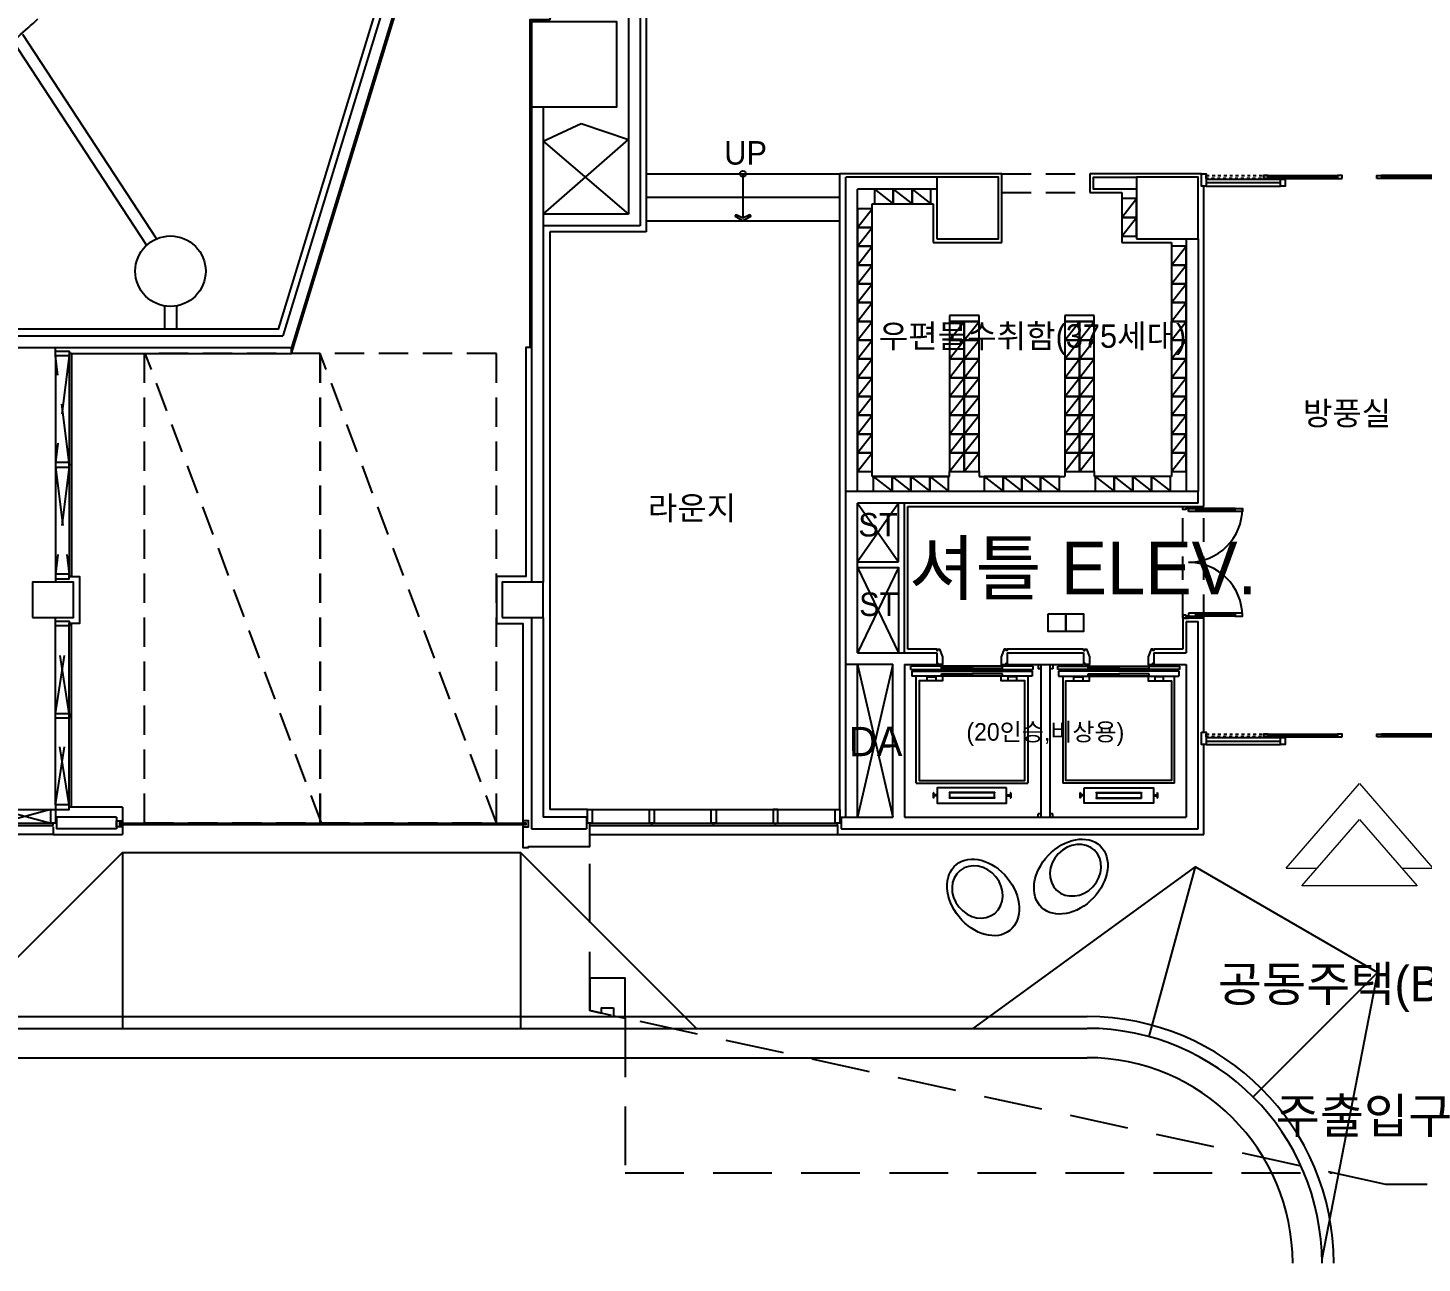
# Model space of a CAD drawing. Header units: millimetres. Extents: x -7616 to 421613, y 91067 to 341353.
# Drawn here: x 155569 to 179314, y 191268 to 212313 of the extents above; entities that cross this region are included whole.
import ezdxf
from ezdxf.enums import TextEntityAlignment as Align

# ---------------------------------------------------------------- set-up
doc = ezdxf.new("R2010")
doc.units = ezdxf.units.MM
doc.header["$LTSCALE"] = 500
doc.header["$MEASUREMENT"] = 0
for name, pattern in [('H0', [0.3, 0.2, -0.1]), ('HID', [2.6, 1.6, -1]), ('HIDDEN', [2, 1, -1]), ('HOON1', [3, 2, -1])]:
    doc.linetypes.add(name, pattern=pattern)
doc.layers.add('e-plan', color=9, linetype='CONTINUOUS')
doc.styles.add('돋움', font='Dotum.ttf')

# ---------------------------------------------------------------- blocks, each defined once
blk = doc.blocks.new('1F 기둥 140514')
at = {"layer": 'e-plan', "ltscale": 0.5}
for points in [[(209684, 72200), (210384, 72200), (210384, 72800), (209684, 72800)], [(217684, 72200), (218384, 72200), (218384, 72800), (217684, 72800)]]:
    blk.add_lwpolyline(points, close=True, dxfattribs=at)
blk = doc.blocks.new('A$C633402C3')
at = {"layer": 'e-plan'}
for centre, major_axis in [((100041, 106420), (498, 525)), ((98547, 106066), (-455, 562))]:
    blk.add_ellipse(centre, major_axis=major_axis, ratio=0.72962, dxfattribs=at)
at = {"layer": 'e-plan', "extrusion": (0, 0, -1)}
for centre, major_axis in [((100121, 106529), (323, 340)), ((98449, 106159), (-295, 365))]:
    blk.add_ellipse(centre, major_axis=major_axis, ratio=0.866923, start_param=-3.141592653589793, end_param=3.141592653589793, dxfattribs=at)
blk = doc.blocks.new('1~2F TC-140305')
at = {"layer": 'e-plan', "ltscale": 0.5}
for points in [[(-250790, -47350), (-249340, -47350), (-249340, -45900), (-250790, -45900)], [(-243890, -49600), (-242840, -49600), (-242840, -48550), (-243890, -48550)], [(-240490, -49600), (-239440, -49600), (-239440, -48550), (-240490, -48550)]]:
    blk.add_lwpolyline(points, close=True, dxfattribs=at)
blk.add_circle((-256940, -50150), 600, dxfattribs=at)
blk = doc.blocks.new('1F 코어')
at = {"layer": 'e-plan'}
blk.add_blockref('1~2F TC-140305', (0, 0), dxfattribs=at)
blk = doc.blocks.new('XREF(CORE 72~75)$0$RAIL13')
at = {"layer": 'e-plan'}
for p, q in [((-62, -44), (-62, 44)), ((-56, 44), (-62, 44)), ((-51, 8), (-54, 42)), ((-51, 8), (-48, 5)), ((-35, 5), (-48, 5)), ((-32, 8), (-35, 5)), ((-1, 8), (-32, 8)), ((0, 7), (-1, 8)), ((0, -7), (0, 7)), ((-56, -44), (-62, -44)), ((-54, -42), (-51, -8)), ((-51, -8), (-48, -5)), ((-35, -5), (-48, -5)), ((-32, -8), (-35, -5)), ((-1, -8), (-32, -8)), ((0, -7), (-1, -8))]:
    blk.add_line(p, q, dxfattribs=at)
for centre, start, end in [((-56, 42), 3.4093, 90), ((-56, -42), 270, 356.5907)]:
    blk.add_arc(centre, 2.5, start, end, dxfattribs=at)
blk = doc.blocks.new('A$C7D8044CD')
at = {"layer": 'e-plan'}
blk.add_lwpolyline([(0, 300), (300, 300), (300, 0), (0, 0)], close=True, dxfattribs=at)
blk = doc.blocks.new('A$C6B9375F1')
at = {"layer": 'e-plan'}
blk.add_lwpolyline([(-30, 195), (-30, 155), (10, 155), (10, -80), (-70, -80), (-70, 155), (-30, 155)], dxfattribs=at)
blk = doc.blocks.new('post box')
at = {"layer": 'e-plan'}
blk.add_lwpolyline([(320, -250), (320, 0), (0, 0), (0, -250)], close=True, dxfattribs=at)
blk.add_lwpolyline([(0, 0), (320, -250)], dxfattribs=at)
blk = doc.blocks.new('A$C490C4C58')
at = {"layer": 'e-plan', "lineweight": 0}
for p, q in [((-150, 361), (-150, 625)), ((-150, -625), (-150, -361))]:
    blk.add_line(p, q, dxfattribs=at)
blk.add_lwpolyline([(-150, -625), (-872, 0), (-150, 625)], dxfattribs=at)
blk.add_lwpolyline([(0, 491), (0, -491), (-566, 0)], close=True, dxfattribs=at)
blk = doc.blocks.new('autodoor-ent-02')
at = {"layer": 'e-plan', "ltscale": 0.5}
for p, q in [((-2610, 15), (-1345, 15)), ((-1557, 75), (-377, 75)), ((-1557, 50), (-377, 50)), ((-1557, 25), (-377, 25)), ((1557, 75), (377, 75)), ((1557, 50), (377, 50)), ((1557, 25), (377, 25)), ((2610, 15), (1345, 15)), ((-2610, -45), (-1345, -45)), ((-2610, -105), (-1345, -105)), ((2610, -45), (1345, -45)), ((2610, -105), (1345, -105))]:
    blk.add_line(p, q, dxfattribs=at)
at = {"layer": 'e-plan'}
for points in [[(-2690, 105), (-2610, 105), (-2610, -105), (-2690, -105)], [(-1557, 25), (-1557, 75), (-1637, 75), (-1637, 25)], [(-1345, 15), (-1265, 15), (-1265, -105), (-1345, -105)], [(-297, 25), (-297, 75), (-377, 75), (-377, 25)], [(297, 25), (297, 75), (377, 75), (377, 25)], [(1345, 15), (1265, 15), (1265, -105), (1345, -105)], [(1557, 25), (1557, 75), (1637, 75), (1637, 25)], [(2690, 105), (2610, 105), (2610, -105), (2690, -105)]]:
    blk.add_lwpolyline(points, close=True, dxfattribs=at)
at = {"layer": 'e-plan', "linetype": 'HIDDEN', "ltscale": 0.1}
for points in [[(-1270, 75), (-1270, 25), (-2610, 25), (-2610, 75)], [(1270, 75), (1270, 25), (2610, 25), (2610, 75)]]:
    blk.add_lwpolyline(points, close=True, dxfattribs=at)
blk = doc.blocks.new('fssd1900-100')
at = {"layer": 'e-plan', "ltscale": 0.5}
for p, q in [((35, 795), (35, 120)), ((60, 795), (60, 120)), ((85, 795), (85, 120)), ((1815, 795), (1815, 120)), ((1840, 795), (1840, 120)), ((1865, 795), (1865, 120))]:
    blk.add_line(p, q, dxfattribs=at)
at = {"layer": 'e-plan'}
blk.add_line((1882, 0), (1882, 0), dxfattribs=at)
for points in [[(85, 795), (35, 795), (35, 915), (85, 915)], [(1815, 795), (1865, 795), (1865, 915), (1815, 915)], [(35, 0), (35, -50), (50, -50), (50, -100), (0, -100), (0, 0)], [(85, 0), (35, 0), (35, 120), (85, 120)], [(1815, 0), (1865, 0), (1865, 120), (1815, 120)], [(1865, 0), (1865, -50), (1850, -50), (1850, -100), (1900, -100), (1900, 0)]]:
    blk.add_lwpolyline(points, close=True, dxfattribs=at)
for centre, start, end in [((35, 0), 0, 90.0002), ((1865, 0), 89.9998, 180)]:
    blk.add_arc(centre, 915, start, end, dxfattribs=at)

msp = doc.modelspace()

# ---------------------------------------------------------------- linework, layer by layer
at = {"layer": 'e-plan'}
for p, q in [((163749, 219625), (159910, 207068)), ((163940, 219566), (160058, 206868)), ((165797, 216062), (165797, 209138)), ((165997, 215078), (165997, 208938)), ((155307, 212099), (157589, 208609)), ((155475, 212209), (157757, 208718)), ((164147, 210968), (164147, 202868)), ((164347, 210968), (164347, 202868)), ((164347, 210385), (164990, 210685)), ((164990, 210685), (165797, 210414)), ((164347, 209138), (165797, 210414)), ((164347, 210385), (165797, 209138)), ((166097, 209828), (169397, 209828)), ((167747, 209828), (167747, 209073)), ((171047, 209768), (169497, 209768)), ((169497, 204418), (169497, 209768)), ((175557, 209828), (173657, 209828)), ((173657, 209828), (173657, 209510)), ((171047, 209568), (169697, 209568)), ((169697, 204418), (169697, 209568)), ((173657, 209510), (174197, 209510)), ((174197, 209510), (174197, 208658)), ((175597, 204158), (175597, 209618)), ((166097, 209428), (169397, 209428)), ((169947, 204668), (169947, 209318)), ((169947, 209318), (170987, 209318)), ((170987, 209318), (170987, 208658)), ((165797, 209138), (164347, 209138)), ((166097, 209028), (169397, 209028)), ((165997, 208938), (164347, 208938)), ((170987, 208658), (172157, 208658)), ((174197, 208658), (175047, 208658)), ((175047, 208658), (175047, 204668)), ((175297, 208718), (175297, 204418)), ((175497, 208718), (175497, 204418)), ((157897, 207577), (157897, 207178)), ((158097, 207577), (158097, 207178)), ((171767, 207413), (171267, 207413)), ((171267, 207413), (171267, 207313)), ((171267, 207313), (171767, 207313)), ((171767, 207313), (171767, 207413)), ((173727, 207413), (173227, 207413)), ((173227, 207413), (173227, 207313)), ((173227, 207313), (173727, 207313)), ((173727, 207313), (173727, 207413)), ((146157, 207068), (159910, 207068)), ((146357, 206868), (160058, 206868)), ((156037, 206808), (156037, 206868)), ((156037, 206728), (156037, 203008)), ((156272, 206768), (156272, 202968)), ((156312, 206768), (156312, 202968)), ((171267, 204668), (171267, 204753)), ((171767, 204753), (171767, 204668)), ((173227, 204753), (173227, 204668)), ((173727, 204753), (173727, 204668)), ((169947, 204668), (171267, 204668)), ((171767, 204668), (173227, 204668)), ((175047, 204668), (173727, 204668)), ((169497, 201468), (169497, 204418)), ((169497, 204418), (175497, 204418)), ((169697, 201668), (169697, 204218)), ((175497, 204218), (169697, 204218)), ((170397, 204218), (169697, 203218)), ((169697, 204218), (170397, 203218)), ((175497, 204218), (175497, 204418)), ((170557, 201728), (170557, 204158)), ((170557, 204158), (175597, 204158)), ((170397, 203118), (169697, 201668)), ((169697, 203118), (170397, 201668)), ((156037, 202928), (156037, 202868)), ((156037, 202208), (156037, 202268)), ((156037, 199078), (156037, 202128)), ((156272, 199038), (156272, 202168)), ((156312, 199038), (156312, 202168)), ((164147, 202268), (164147, 198668)), ((164347, 202268), (164347, 198868)), ((175597, 202258), (175237, 202258)), ((175237, 202258), (175237, 201728)), ((175297, 202198), (175297, 201668)), ((175297, 202198), (175497, 202198)), ((175497, 198668), (175497, 202198)), ((175597, 200313), (175597, 202258)), ((169697, 201668), (171047, 201668)), ((171047, 201728), (170557, 201728)), ((171047, 201668), (171047, 201468)), ((173547, 201728), (172247, 201728)), ((172247, 201668), (173547, 201668)), ((172247, 201668), (172247, 201468)), ((173547, 201668), (173547, 201468)), ((175237, 201728), (174747, 201728)), ((174747, 201668), (175297, 201668)), ((174747, 201668), (174747, 201468)), ((169497, 198868), (169497, 201468)), ((170297, 201468), (169497, 201468)), ((169697, 198868), (169697, 201468)), ((169697, 201468), (170297, 198868)), ((170297, 201468), (169697, 198868)), ((170297, 198868), (170297, 201468)), ((170497, 201468), (170497, 198868)), ((170497, 201468), (171047, 201468)), ((172687, 201438), (170607, 201438)), ((170607, 201383), (170607, 201438)), ((170607, 201383), (172687, 201383)), ((172247, 201468), (173547, 201468)), ((172687, 201383), (172687, 201438)), ((172772, 201468), (172772, 201393)), ((172822, 201393), (172772, 201393)), ((172822, 201468), (172822, 198868)), ((172972, 201468), (172972, 198868)), ((173022, 201393), (172972, 201393)), ((173022, 201468), (173022, 201393)), ((173107, 201438), (175187, 201438)), ((173107, 201383), (173107, 201438)), ((175187, 201383), (173107, 201383)), ((174747, 201468), (175297, 201468)), ((175187, 201383), (175187, 201438)), ((175297, 201468), (175297, 198868)), ((170622, 201353), (172672, 201353)), ((170622, 201353), (170622, 201271)), ((172672, 201271), (170622, 201271)), ((170697, 199447), (170697, 201271)), ((172597, 201271), (172597, 199447)), ((172672, 201353), (172672, 201271)), ((175172, 201353), (173122, 201353)), ((173122, 201353), (173122, 201271)), ((173122, 201271), (175172, 201271)), ((173197, 201271), (173197, 199447)), ((175097, 199447), (175097, 201271)), ((175172, 201353), (175172, 201271)), ((175597, 198568), (175597, 200103)), ((170697, 199447), (172597, 199447)), ((172035, 199287), (171259, 199287)), ((171259, 199287), (171259, 199279)), ((172035, 199279), (171259, 199279)), ((171267, 199279), (171267, 199195)), ((172027, 199279), (172027, 199195)), ((172035, 199287), (172035, 199279)), ((175097, 199447), (173197, 199447)), ((173759, 199287), (174535, 199287)), ((173759, 199287), (173759, 199279)), ((173759, 199279), (174535, 199279)), ((173767, 199279), (173767, 199195)), ((174527, 199279), (174527, 199195)), ((174535, 199287), (174535, 199279)), ((153197, 198998), (155957, 198998)), ((157180, 199038), (156312, 199038)), ((157180, 199038), (157180, 198568)), ((165180, 198998), (169317, 198998)), ((172035, 199195), (171259, 199195)), ((171259, 199195), (171259, 199187)), ((172035, 199187), (171259, 199187)), ((172035, 199195), (172035, 199187)), ((173759, 199195), (174535, 199195)), ((173759, 199195), (173759, 199187)), ((173759, 199187), (174535, 199187)), ((174535, 199195), (174535, 199187)), ((153157, 198763), (155997, 198763)), ((156057, 198868), (156057, 198668)), ((157080, 198868), (156057, 198868)), ((157080, 198868), (157080, 198668)), ((165080, 198868), (164347, 198868)), ((165080, 198868), (165080, 198668)), ((165140, 198763), (169357, 198763)), ((169417, 198868), (170297, 198868)), ((169417, 198868), (169417, 198668)), ((170497, 198868), (175297, 198868)), ((172772, 198868), (172772, 198923)), ((172822, 198923), (172772, 198923)), ((173022, 198923), (172972, 198923)), ((173022, 198868), (173022, 198923)), ((153157, 198723), (155997, 198723)), ((155997, 198568), (153157, 198568)), ((155997, 198568), (157180, 198568)), ((157080, 198668), (156057, 198668)), ((164147, 198668), (165080, 198668)), ((165140, 198723), (169357, 198723)), ((165140, 198568), (169357, 198568)), ((169357, 198568), (175597, 198568)), ((169417, 198668), (175497, 198668)), ((157180, 198264), (154184, 195268)), ((157180, 198264), (157180, 195268)), ((157180, 198264), (163957, 198264)), ((163957, 198264), (163957, 195268)), ((166953, 195268), (163957, 198264)), ((175448, 198022), (171663, 195268)), ((175448, 198022), (174660, 195128)), ((178554, 196222), (175448, 198022)), ((178554, 196222), (176435, 194099)), ((178554, 196222), (177608, 191338)), ((134394, 195468), (173609, 195468)), ((134394, 195268), (173609, 195268)), ((134394, 194768), (173609, 194768))]:
    msp.add_line(p, q, dxfattribs=at)
at = {"layer": 'e-plan', "ltscale": 0.5}
for p, q in [((166097, 215018), (166097, 208838)), ((172157, 209828), (169397, 209828)), ((169397, 198988), (169397, 209828)), ((172157, 208658), (172157, 209828)), ((166097, 208838), (164457, 208838)), ((164457, 208838), (164457, 198998)), ((165100, 198998), (164457, 198998)), ((155997, 198703), (155997, 198568)), ((169357, 198723), (169357, 198568))]:
    msp.add_line(p, q, dxfattribs=at)
at = {"layer": 'e-plan', "linetype": 'HOON1', "ltscale": 0.5}
for p, q in [((172157, 209828), (173657, 209828)), ((172157, 209508), (173657, 209508)), ((160568, 198768), (157568, 206768)), ((163547, 198768), (160547, 206768))]:
    msp.add_line(p, q, dxfattribs=at)
at = {"layer": 'e-plan', "linetype": 'HOON1'}
for p, q in [((156273, 204908), (156037, 206728)), ((156272, 206728), (156037, 204908)), ((156273, 204828), (156037, 203008)), ((156037, 204828), (156272, 203008)), ((156037, 200633), (156272, 202128)), ((156272, 200633), (156037, 202128)), ((156037, 199078), (156272, 200553)), ((156272, 199078), (156037, 200553)), ((155090, 198998), (155957, 198762)), ((155957, 198998), (155090, 198762))]:
    msp.add_line(p, q, dxfattribs=at)
at = {"layer": 'e-plan', "linetype": 'HID', "ltscale": 0.5}
for p, q in [((175237, 202258), (175237, 204158)), ((175597, 202258), (175597, 204158))]:
    msp.add_line(p, q, dxfattribs=at)
at = {"layer": 'e-plan'}
for points in [[(173171, 236592), (170511, 227889), (166532, 229105), (164091, 221120), (162829, 221506), (162349, 219938), (163612, 219552), (159829, 207178), (146247, 207178), (146247, 207786)], [(160059, 206768), (164077, 219911), (164431, 219803)], [(166152, 219277), (166506, 219169), (164451, 212448), (164117, 212448), (164117, 206868)], [(174447, 209568), (173717, 209568), (173717, 209768), (174447, 209768)], [(167747, 209073), (167631, 209129), (167612, 209105), (167747, 209028), (167882, 209105), (167863, 209129), (167747, 209073)], [(156312, 206768), (160058, 206768), (160058, 206868)], [(164147, 206868), (164047, 206868), (164047, 202968), (163547, 202968), (163547, 202168), (163997, 202168), (163997, 198348), (164097, 198348), (164097, 198368), (165140, 198368), (165140, 198723)], [(156277, 202968), (156447, 202968), (156447, 202168), (156317, 202168)], [(171047, 201728), (171047, 201703), (171067, 201703), (171067, 201728), (171097, 201728), (171147, 201598), (171147, 201468), (171067, 201468), (171067, 201488), (171047, 201488), (171047, 201468)], [(172247, 201728), (172247, 201703), (172227, 201703), (172227, 201728), (172197, 201728), (172147, 201598), (172147, 201468), (172227, 201468), (172227, 201488), (172247, 201488), (172247, 201468)], [(173547, 201728), (173547, 201703), (173567, 201703), (173567, 201728), (173597, 201728), (173647, 201598), (173647, 201468), (173567, 201468), (173567, 201488), (173547, 201488), (173547, 201468)], [(174747, 201728), (174747, 201703), (174727, 201703), (174727, 201728), (174697, 201728), (174647, 201598), (174647, 201468), (174727, 201468), (174727, 201488), (174747, 201488), (174747, 201468)], [(171147, 201271), (171147, 201191), (170842, 201191), (170747, 201191), (170747, 199491), (172547, 199491), (172547, 201191), (172505, 201191), (172147, 201191), (172147, 201271)], [(170884, 201191), (170884, 201258), (171034, 201258), (171034, 201191)], [(172409, 201191), (172409, 201258), (172259, 201258), (172259, 201191)], [(174647, 201271), (174647, 201191), (174952, 201191), (175047, 201191), (175047, 199491), (173247, 199491), (173247, 201191), (173289, 201191), (173647, 201191), (173647, 201271)], [(173384, 201191), (173384, 201258), (173534, 201258), (173534, 201191)], [(174909, 201191), (174909, 201258), (174759, 201258), (174759, 201191)], [(157130, 198765), (164047, 198765)], [(157130, 198741), (164047, 198741)]]:
    msp.add_lwpolyline(points, dxfattribs=at)
at = {"layer": 'e-plan', "linetype": 'HOON1', "ltscale": 0.5}
for points in [[(157547, 198768), (160547, 198768), (160547, 206768), (157547, 206768)], [(160547, 198768), (163547, 198768), (163547, 206768), (160547, 206768)]]:
    msp.add_lwpolyline(points, close=True, dxfattribs=at)
at = {"layer": 'e-plan', "ltscale": 0.5}
for points in [[(170397, 203218), (170397, 204218)], [(170497, 201668), (170497, 204218)], [(169697, 203218), (170397, 203218)], [(169697, 203118), (170397, 203118), (170397, 201668)]]:
    msp.add_lwpolyline(points, dxfattribs=at)
at = {"layer": 'e-plan'}
for points in [[(171127, 201428), (171646, 201428), (171646, 201396), (171127, 201396)], [(172167, 201428), (171648, 201428), (171648, 201396), (172167, 201396)], [(173627, 201428), (174146, 201428), (174146, 201396), (173627, 201396)], [(174667, 201428), (174148, 201428), (174148, 201396), (174667, 201396)], [(171127, 201308), (171646, 201308), (171646, 201276), (171127, 201276)], [(172167, 201308), (171648, 201308), (171648, 201276), (172167, 201276)], [(173627, 201308), (174146, 201308), (174146, 201276), (173627, 201276)], [(174667, 201308), (174148, 201308), (174148, 201276), (174667, 201276)], [(172237, 199367), (171057, 199367), (171057, 199107), (172237, 199107)], [(173557, 199367), (174737, 199367), (174737, 199107), (173557, 199107)], [(157080, 198738), (157080, 198738), (157080, 198768), (157080, 198768), (157080, 198803), (157180, 198803), (157180, 198768), (157130, 198768), (157130, 198738), (157180, 198738), (157180, 198703), (157080, 198703)], [(164097, 198738), (164097, 198738), (164097, 198768), (164097, 198768), (164097, 198803), (163997, 198803), (163997, 198768), (164047, 198768), (164047, 198738), (163997, 198738), (163997, 198703), (164097, 198703)], [(165540, 195615), (165540, 195482), (165740, 195439), (165740, 196125), (165140, 196125), (165140, 195570), (165340, 195526), (165340, 195615), (165540, 195615)]]:
    msp.add_lwpolyline(points, close=True, dxfattribs=at)
at = {"layer": 'e-plan', "linetype": 'HOON1'}
for points in [[(180897, 198348), (180897, 192608), (178697, 192608), (165140, 195570), (165140, 198368)], [(165740, 195439), (165740, 192808), (177781, 192808)]]:
    msp.add_lwpolyline(points, dxfattribs=at)
at = {"layer": 'e-plan'}
msp.add_circle((167747, 209828), 50, dxfattribs=at)
at = {"layer": 'e-plan', "ltscale": 0.5}
msp.add_arc((143814, 225410), 17600, 309.6952, 312.6591, dxfattribs=at)
at = {"layer": 'e-plan'}
for radius in [4200, 4000, 3500]:
    msp.add_arc((173609, 191268), radius, 0, 90, dxfattribs=at)

# ---------------------------------------------------------------- block references
at = {"layer": 'e-plan', "linetype": 'H0'}
msp.add_blockref('A$C633402C3', (73291, 91433), dxfattribs=at)
at = {"layer": 'e-plan'}
for name, p in [('1F 코어', (414937, 258318)), ('1F 기둥 140514', (-54037, 130068)), ('autodoor-ent-02', (178247, 209723)), ('post box', (169987, 209568)), ('post box', (170307, 209568)), ('post box', (170627, 209568)), ('post box', (169967, 204668)), ('post box', (170287, 204668)), ('post box', (170607, 204668)), ('post box', (170927, 204668)), ('post box', (171857, 204668)), ('post box', (172177, 204668)), ('post box', (172497, 204668)), ('post box', (172817, 204668)), ('post box', (173747, 204668)), ('post box', (174067, 204668)), ('post box', (174387, 204668)), ('post box', (174707, 204668)), ('A$C7D8044CD', (172947, 202028)), ('A$C7D8044CD', (173247, 202028)), ('autodoor-ent-02', (178247, 200208))]:
    msp.add_blockref(name, p, dxfattribs=at)
for name, p, rotation in [('post box', (169697, 208913), 90), ('post box', (174197, 209084), 90), ('post box', (174197, 208764), 90), ('post box', (169697, 208593), 90), ('post box', (169697, 208273), 90), ('post box', (175047, 208273), 90), ('post box', (169697, 207953), 90), ('post box', (175047, 207953), 90), ('post box', (169697, 207633), 90), ('post box', (175047, 207633), 90), ('post box', (169697, 207313), 90), ('post box', (175047, 207313), 90), ('post box', (169697, 206993), 90), ('post box', (171267, 206993), 90), ('post box', (171517, 206993), 90), ('post box', (173227, 206993), 90), ('post box', (173477, 206993), 90), ('post box', (175047, 206993), 90), ('post box', (169697, 206673), 90), ('post box', (171267, 206673), 90), ('post box', (171517, 206673), 90), ('post box', (173227, 206673), 90), ('post box', (173477, 206673), 90), ('post box', (175047, 206673), 90), ('A$C6B9375F1', (156117, 206738), 270), ('post box', (169697, 206353), 90), ('post box', (171267, 206353), 90), ('post box', (171517, 206353), 90), ('post box', (173227, 206353), 90), ('post box', (173477, 206353), 90), ('post box', (175047, 206353), 90), ('post box', (169697, 206033), 90), ('post box', (171267, 206033), 90), ('post box', (171517, 206033), 90), ('post box', (173227, 206033), 90), ('post box', (173477, 206033), 90), ('post box', (175047, 206033), 90), ('post box', (169697, 205713), 90), ('post box', (171267, 205713), 90), ('post box', (171517, 205713), 90), ('post box', (173227, 205713), 90), ('post box', (173477, 205713), 90), ('post box', (175047, 205713), 90), ('post box', (169697, 205393), 90), ('post box', (171267, 205393), 90), ('post box', (171517, 205393), 90), ('post box', (173227, 205393), 90), ('post box', (173477, 205393), 90), ('post box', (175047, 205393), 90), ('post box', (169697, 205073), 90), ('post box', (171267, 205073), 90), ('post box', (171517, 205073), 90), ('post box', (173227, 205073), 90), ('post box', (173477, 205073), 90), ('post box', (175047, 205073), 90), ('post box', (169697, 204753), 90), ('post box', (171267, 204753), 90), ('post box', (171517, 204753), 90), ('post box', (173227, 204753), 90), ('post box', (173477, 204753), 90), ('post box', (175047, 204753), 90), ('fssd1900-100', (175337, 204158), 270), ('A$C6B9375F1', (156117, 202138), 270), ('A$C6B9375F1', (156117, 200563), 270), ('XREF(CORE 72~75)$0$RAIL13', (174747, 199237), 180), ('A$C6B9375F1', (155967, 198918), 180), ('A$C6B9375F1', (165110, 198918), 180), ('A$C6B9375F1', (166164, 198918), 180), ('A$C6B9375F1', (167218, 198918), 180), ('A$C6B9375F1', (169327, 198918), 180)]:
    msp.add_blockref(name, p, dxfattribs=dict(at, rotation=rotation))
at = {"layer": 'e-plan', "xscale": -1}
for name, p, rotation in [('A$C6B9375F1', (156117, 204898), 270), ('A$C6B9375F1', (156117, 202998), 270), ('XREF(CORE 72~75)$0$RAIL13', (171047, 199237), 180), ('A$C6B9375F1', (156117, 199068), 270), ('A$C6B9375F1', (168333, 198918), 180)]:
    msp.add_blockref(name, p, dxfattribs=dict(at, rotation=rotation))
at = {"layer": 'e-plan', "extrusion": (0, 0, -1), "xscale": -1, "zscale": -1, "rotation": 180}
msp.add_blockref('XREF(CORE 72~75)$0$RAIL13', (-172247, 199237), dxfattribs=at)
at = {"layer": 'e-plan', "extrusion": (0, 0, -1), "zscale": -1, "rotation": 180}
msp.add_blockref('XREF(CORE 72~75)$0$RAIL13', (-173547, 199237), dxfattribs=at)
at = {"layer": 'e-plan', "xscale": 2, "yscale": 2, "zscale": 2, "rotation": 270}
msp.add_blockref('A$C490C4C58', (178247, 197695), dxfattribs=at)

# ---------------------------------------------------------------- texts
at = {"layer": 'e-plan', "style": '돋움'}
msp.add_text('UP', height=400, dxfattribs=at).set_placement((167792, 210184), align=Align.MIDDLE_CENTER)
at = {"layer": 'e-plan', "lineweight": 0, "style": '돋움'}
for s, p in [('우편물수취함(375세대)', (175297, 206863)), ('방풍실', (178788, 205547)), ('라운지', (167633, 203933))]:
    msp.add_text(s, height=400, dxfattribs=at).set_placement(p, align=Align.RIGHT)
at = {"layer": 'e-plan', "style": '돋움'}
for s, height, p in [('ST', 400, (170046, 203648)), ('ST', 400, (170060, 202294)), ('공동주택(B동)', 600, (178238, 195727)), ('주출입구', 600, (178323, 193480))]:
    msp.add_text(s, height=height, dxfattribs=at).set_placement(p, align=Align.CENTER)
msp.add_text('셔틀 ELEV.', height=900, dxfattribs=at).set_placement((176499, 202661), align=Align.RIGHT)
at = {"layer": 'e-plan', "linetype": 'HID', "ltscale": 0.5, "style": '돋움'}
msp.add_text('(20인승,비상용)', height=300, dxfattribs=at).set_placement((172897, 200319), align=Align.MIDDLE_CENTER)
at = {"layer": 'e-plan', "lineweight": 0, "style": '돋움'}
msp.add_text('DA', height=500, rotation=0.1874, dxfattribs=at).set_placement((170007, 200156), align=Align.MIDDLE_CENTER)

doc.saveas('drawing.dxf')
